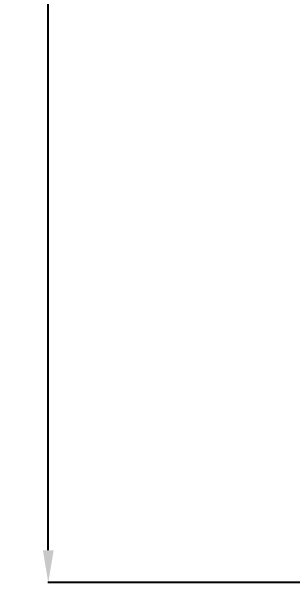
# Model space of a CAD drawing. Header units: millimetres. Extents: x 17284 to 19660, y -6011 to -2651.
# Drawn here: x 17720.1 to 17876.1, y -4555.6 to -4238.3 of the extents above; entities that cross this region are included whole.
import ezdxf

# ---------------------------------------------------------------- set-up
doc = ezdxf.new("R2010")
doc.units = ezdxf.units.MM
doc.layers.add('DIM', color=3, linetype='Continuous', lineweight=13)
doc.styles.get("Standard").update_dxf_attribs({"font": 'arial.ttf'})
doc.dimstyles.get("Standard").update_dxf_attribs({"dimtxt": 0.18, "dimasz": 0.18, "dimexe": 0.18, "dimexo": 0.0625, "dimgap": 0.09, "dimtad": 0, "dimtih": 1, "dimtoh": 1, "dimdec": 1, "dimdsep": 46, "dimtxsty": 'Standard', "dimcen": 0.09, "dimadec": 0, "dimazin": 0, "dimtfac": 1, "dimtdec": 1, "dimtofl": 0, "dimtmove": 0, "dimatfit": 3, "dimfxl": 1, "dimtolj": 1, "dimtzin": 0, "dimarcsym": 0})

# ---------------------------------------------------------------- blocks, each defined once
blk = doc.blocks.new('*D113')
at = {"layer": 'Defpoints', "color": 0, "transparency": 16777216}
for p in [(17984.97, -3879.36, 0), (17740.52, -4555.63), (17984.97, -4555.63)]:
    blk.add_point(p, dxfattribs=at)
at = {"layer": 'DIM', "color": 0, "lineweight": -2, "transparency": 16777216}
for p, q in [((17984.91, -3879.36), (17740.34, -3879.36)), ((17740.52, -3897.36), (17740.52, -4203.3)), ((17740.52, -4537.63), (17740.52, -4231.69)), ((17984.91, -4555.63), (17740.34, -4555.63))]:
    blk.add_line(p, q, dxfattribs=at)
at = {"layer": 'DIM', "color": 0, "transparency": 16777216}
for points in [[(17737.52, -3897.36), (17743.52, -3897.36), (17740.52, -3879.36)], [(17737.52, -4537.63), (17743.52, -4537.63), (17740.52, -4555.63)]]:
    blk.add_solid(points, dxfattribs=at)
at = {"layer": 'DIM', "color": 0, "transparency": 16777216, "insert": (17740.52, -4217.5), "char_height": 18, "attachment_point": 5}
blk.add_mtext('\\A1;692', dxfattribs=at)

msp = doc.modelspace()

# ---------------------------------------------------------------- dimensions: what is measured, and where the dimension line sits
at = {"layer": 'DIM', "color": 3}
dim = msp.add_linear_dim(base=(17740.52, -4555.63), p1=(17984.97, -3879.36, 0), p2=(17984.97, -4555.63), angle=90, text='692', dimstyle='Standard', override={"dimtxt": 18, "dimasz": 18, "dimgap": 5}, dxfattribs=at)
dim.commit()
dim.dimension.update_dxf_attribs({"geometry": '*D113', "text_midpoint": (17740.52, -4217.5)})

doc.saveas('drawing.dxf')
